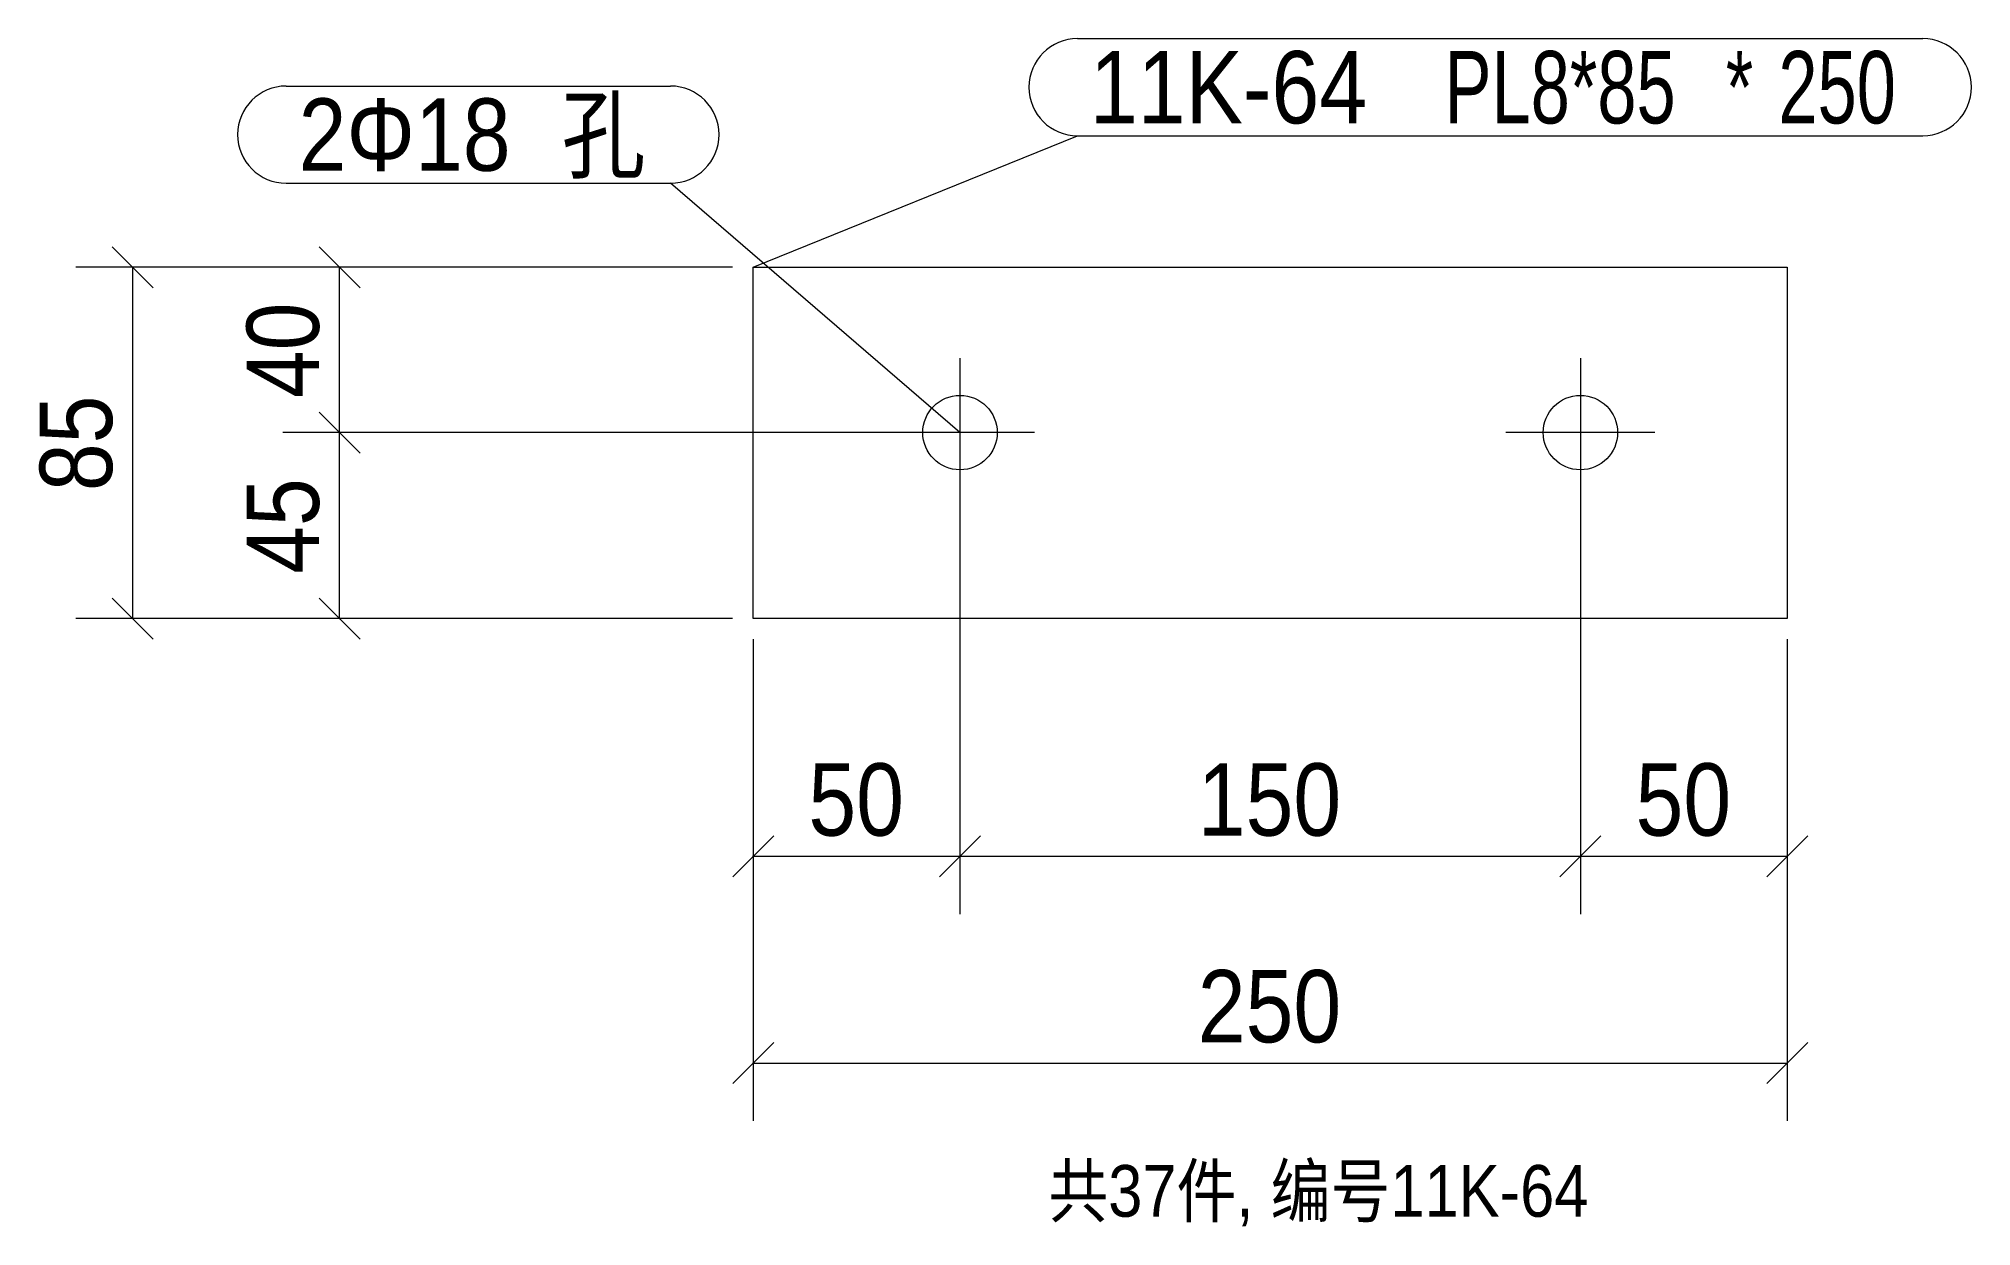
# Model space of a CAD drawing. Header units: millimetres. Extents: x 3638 to 4106, y 4754 to 5042.
import ezdxf

# ---------------------------------------------------------------- set-up
doc = ezdxf.new("R2010")
doc.units = ezdxf.units.MM
doc.linetypes.add('XKITLINE00', pattern=[0])
for name, color, linetype, lineweight in [('Bolt', 7, 'Continuous', 0), ('BoltMark', 3, 'Continuous', 0), ('OtherObjectType', 1, 'Continuous', 0), ('Part', 2, 'Continuous', 0), ('PartMark', 3, 'Continuous', 0), ('Z-DIMENSIONS', 1, 'Continuous', 0)]:
    doc.layers.add(name, color=color, linetype=linetype, lineweight=lineweight)
doc.styles.add('Arial', font='arial.ttf')
doc.styles.add('Arial Narrow', font='ARIALN.TTF')
doc.styles.add('宋体', font='arial.ttf')

msp = doc.modelspace()

# ---------------------------------------------------------------- linework, layer by layer
at = {"layer": 'Bolt', "color": 3, "linetype": 'XKITLINE00', "lineweight": 0}
for p, q in [((3861.22, 4964.38), (3861.22, 4928.38)), ((4011.22, 4964.38), (4011.22, 4928.38)), ((3879.22, 4946.38), (3843.22, 4946.38)), ((4029.22, 4946.38), (3993.22, 4946.38))]:
    msp.add_line(p, q, dxfattribs=at)
for centre in [(3861.22, 4946.38), (4011.22, 4946.38)]:
    msp.add_circle(centre, 9, dxfattribs=at)
at = {"layer": 'BoltMark', "color": 3, "linetype": 'XKITLINE00', "lineweight": 0}
for p, q in [((3698.32, 5030.2), (3791.21, 5030.2)), ((3698.32, 5006.7), (3791.21, 5006.7)), ((3861.22, 4946.38), (3791.21, 5006.7))]:
    msp.add_line(p, q, dxfattribs=at)
for centre, start, end in [((3698.32, 5018.45), 90, 270), ((3791.21, 5018.45), 270, 90)]:
    msp.add_arc(centre, 11.75, start, end, dxfattribs=at)
at = {"layer": 'Part', "color": 2, "linetype": 'XKITLINE00', "lineweight": 0}
for p, q in [((3811.22, 4986.38), (4061.22, 4986.38)), ((3811.22, 4901.38), (3811.22, 4986.38)), ((4061.22, 4986.38), (4061.22, 4901.38)), ((4061.22, 4901.38), (3811.22, 4901.38))]:
    msp.add_line(p, q, dxfattribs=at)
at = {"layer": 'PartMark', "color": 3, "linetype": 'XKITLINE00', "lineweight": 0}
for p, q in [((3889.64, 5041.67), (4093.99, 5041.67)), ((3811.22, 4986.38), (3889.64, 5018.17)), ((3889.64, 5018.17), (4093.99, 5018.17))]:
    msp.add_line(p, q, dxfattribs=at)
for centre, start, end in [((3889.64, 5029.92), 90, 270), ((4093.99, 5029.92), 270, 90)]:
    msp.add_arc(centre, 11.75, start, end, dxfattribs=at)
at = {"layer": 'Z-DIMENSIONS', "color": 4, "linetype": 'XKITLINE00', "lineweight": 0}
for p, q in [((3656.27, 4991.33), (3666.17, 4981.43)), ((3706.27, 4991.33), (3716.17, 4981.43)), ((3806.22, 4986.38), (3647.47, 4986.38)), ((3661.22, 4901.38), (3661.22, 4986.38)), ((3806.22, 4986.38), (3697.47, 4986.38)), ((3711.22, 4946.38), (3711.22, 4986.38)), ((3706.27, 4951.33), (3716.17, 4941.43)), ((3706.27, 4951.33), (3716.17, 4941.43)), ((3856.22, 4946.38), (3697.47, 4946.38)), ((3856.22, 4946.38), (3697.47, 4946.38)), ((3711.22, 4901.38), (3711.22, 4946.38)), ((3861.22, 4941.38), (3861.22, 4829.88)), ((3861.22, 4941.38), (3861.22, 4829.88)), ((4011.22, 4941.38), (4011.22, 4829.88)), ((4011.22, 4941.38), (4011.22, 4829.88)), ((3656.27, 4906.33), (3666.17, 4896.43)), ((3706.27, 4906.33), (3716.17, 4896.43)), ((3806.22, 4901.38), (3647.47, 4901.38)), ((3806.22, 4901.38), (3697.47, 4901.38)), ((3811.22, 4896.38), (3811.22, 4779.88)), ((3811.22, 4896.38), (3811.22, 4829.88)), ((4061.22, 4896.38), (4061.22, 4779.88)), ((4061.22, 4896.38), (4061.22, 4829.88)), ((3816.17, 4848.83), (3806.27, 4838.93)), ((3866.17, 4848.83), (3856.27, 4838.93)), ((3866.17, 4848.83), (3856.27, 4838.93)), ((4016.17, 4848.83), (4006.27, 4838.93)), ((4016.17, 4848.83), (4006.27, 4838.93)), ((4066.17, 4848.83), (4056.27, 4838.93)), ((3811.22, 4843.88), (3861.22, 4843.88)), ((3861.22, 4843.88), (4011.22, 4843.88)), ((4011.22, 4843.88), (4061.22, 4843.88)), ((3816.17, 4798.83), (3806.27, 4788.93)), ((4066.17, 4798.83), (4056.27, 4788.93)), ((3811.22, 4793.88), (4061.22, 4793.88))]:
    msp.add_line(p, q, dxfattribs=at)
at = {"layer": 'Z-DIMENSIONS', "color": 4}
for p in [(3661.22, 4986.38), (3711.22, 4986.38), (3711.22, 4946.38), (3711.22, 4946.38), (3661.22, 4901.38), (3711.22, 4901.38), (3811.22, 4843.88), (3861.22, 4843.88), (3861.22, 4843.88), (4011.22, 4843.88), (4011.22, 4843.88), (4061.22, 4843.88), (3811.22, 4793.88), (4061.22, 4793.88)]:
    msp.add_point(p, dxfattribs=at)

# ---------------------------------------------------------------- texts
at = {"layer": 'BoltMark', "color": 7, "style": '宋体', "width": 0.85}
msp.add_text('孔', height=17.5, dxfattribs=at).set_placement((3764.89, 5009.7))
at = {"layer": 'BoltMark', "color": 3, "style": '宋体', "width": 0.85}
msp.add_text('2Φ18', height=17.5, dxfattribs=at).set_placement((3701.32, 5009.7))
at = {"layer": 'OtherObjectType', "color": 3, "style": 'Arial', "width": 0.85}
msp.add_text('共37件, 编号11K-64', height=12.5, dxfattribs=at).set_placement((3882.57, 4756.7))
at = {"layer": 'PartMark', "color": 3, "width": 0.85}
for s, style, p in [('11K-64', '宋体', (3892.64, 5021.17)), ('PL8*85', 'Arial Narrow', (3978.37, 5021.17)), ('*', 'Arial Narrow', (4046.38, 5021.17)), ('250', 'Arial Narrow', (4059.08, 5021.17))]:
    msp.add_text(s, height=17.5, dxfattribs=dict(at, style=style)).set_placement(p)
at = {"layer": 'Z-DIMENSIONS', "color": 4, "style": '宋体', "width": 0.85}
for s, p in [('40', (3706.22, 4954.72)), ('85', (3656.22, 4932.22)), ('45', (3706.22, 4912.22))]:
    msp.add_text(s, height=17.5, rotation=90.0002, dxfattribs=at).set_placement(p)
for s, p in [('50', (3824.56, 4848.88)), ('150', (3918.72, 4848.88)), ('50', (4024.56, 4848.88)), ('250', (3918.72, 4798.88))]:
    msp.add_text(s, height=17.5, dxfattribs=at).set_placement(p)

doc.saveas('drawing.dxf')
